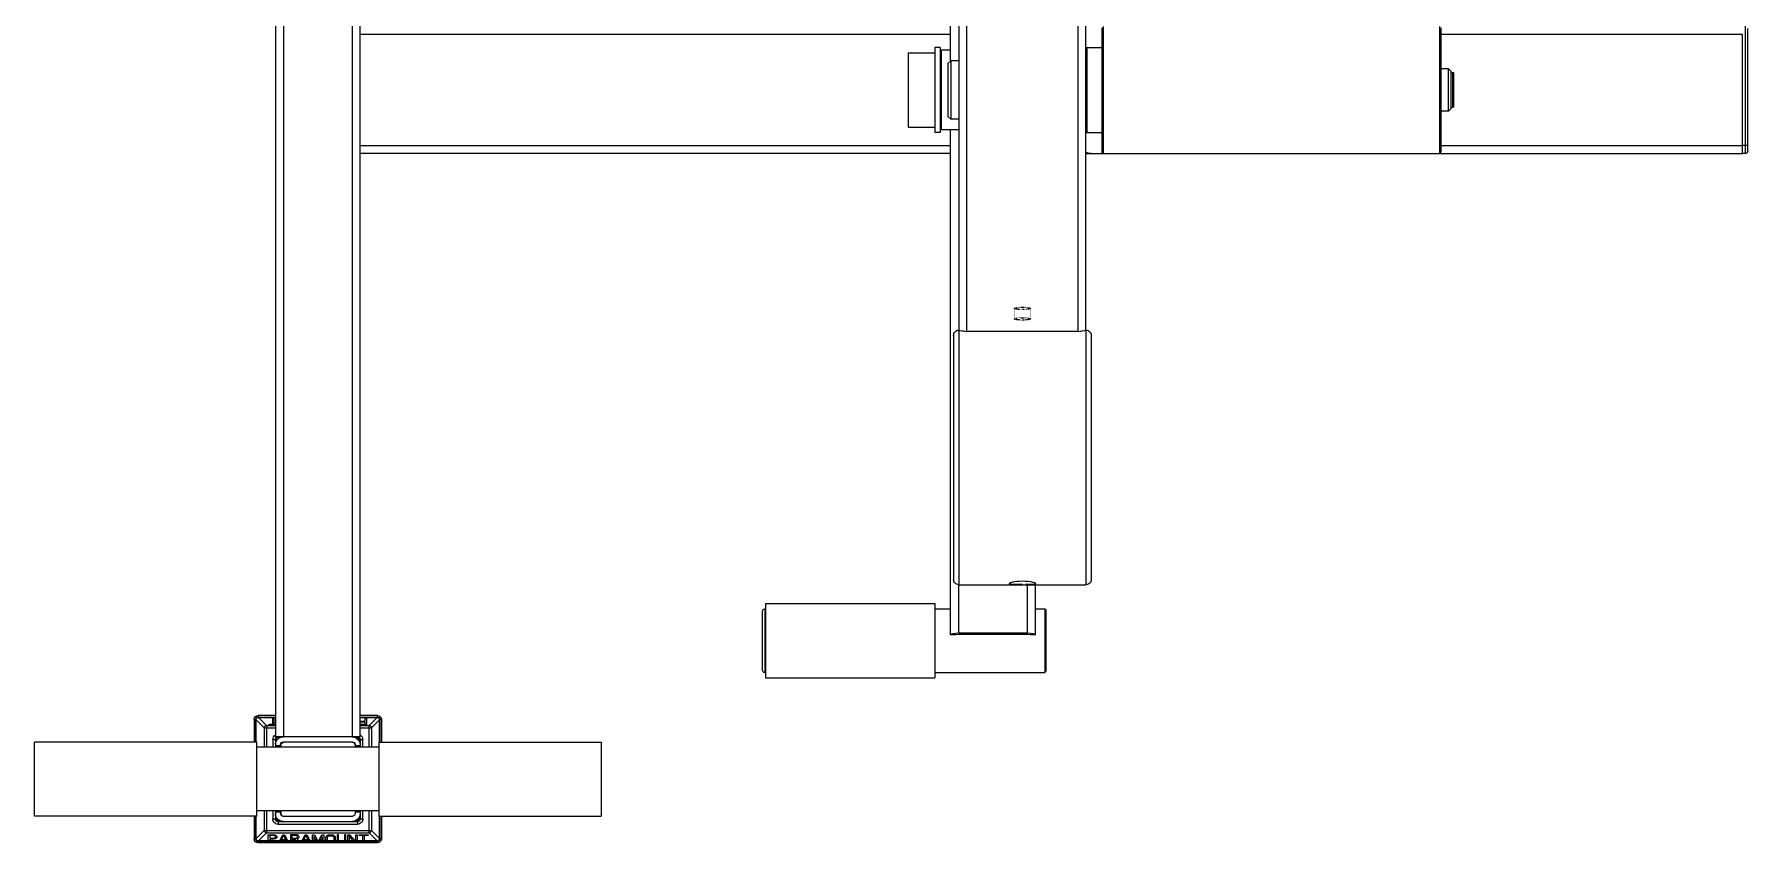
# Model space of a CAD drawing. Header units: millimetres. Extents: x 29224 to 62779, y 35576 to 54938.
# Drawn here: x 44672 to 45708, y 44749 to 45237 of the extents above; entities that cross this region are included whole.
import ezdxf

# ---------------------------------------------------------------- set-up
doc = ezdxf.new("R2010")
doc.units = ezdxf.units.MM
doc.linetypes.add('PEN_TYPE_1', pattern=[0])
doc.linetypes.add('PEN_TYPE_9', pattern=[0.1389, 0.0833, -0.0556])

# ---------------------------------------------------------------- blocks, each defined once
blk = doc.blocks.new('A$C3F1E5CCC')
at = {"color": 7, "linetype": 'PEN_TYPE_1'}
for points in [[(618.9, 1113.9), (618.9, 309.9)], [(623.6, 1118.7), (623.6, 309.1)], [(691, 1118.7), (691, 309.1)], [(695.7, 1113.9), (695.7, 309.9)], [(614, 472.7), (614, 754.7)], [(205.5, 556.2), (205.5, 64.1)], [(210.3, 556.2), (210.3, 64.1)], [(251.9, 556.2), (251.9, 64.1)], [(256.7, 64.1), (256.7, 556.2)], [(614, 488.7), (256.7, 488.7)], [(705.4, 492.7), (705.4, 417.4)], [(706.2, 493.5), (706.2, 416.6)], [(909.7, 493.5), (909.7, 416.6)], [(910.5, 492.7), (910.5, 417.4)], [(1093.1, 488.7), (910.5, 488.7)], [(1093.1, 419.7), (1093.1, 488.7)], [(1095, 416.7), (1095, 493.6)], [(1096.3, 418), (1096.3, 492.3)], [(588.4, 477.5), (588.4, 432.6)], [(588.4, 477.5), (604.4, 477.5)], [(604.4, 480.7), (604.4, 429.4)], [(607.6, 480.7), (604.4, 480.7)], [(607.6, 480.7), (607.6, 429.4)], [(608.4, 479.1), (607.6, 478.3)], [(608.4, 431), (608.4, 479.1)], [(614, 479.1), (608.4, 479.1)], [(696.1, 479.1), (695.7, 479.1)], [(696.1, 480.3), (696.5, 480.7)], [(696.1, 480.3), (696.1, 429.8)], [(696.5, 480.7), (696.5, 429.4)], [(696.5, 480.7), (705.4, 480.7)], [(614.1, 472.7), (612.4, 471)], [(612.4, 471), (612.4, 439)], [(614.1, 472.7), (614.1, 437.4)], [(618.9, 472.7), (614.1, 472.7)], [(696.1, 472.7), (695.7, 472.7)], [(915.3, 467.8), (910.5, 467.8)], [(916.9, 466.2), (915.3, 467.8)], [(915.3, 442.2), (915.3, 467.8)], [(916.9, 443.8), (916.9, 466.2)], [(917.7, 465.5), (917.4, 465.5), (917.1, 465.7), (916.9, 465.9), (916.9, 466.2)], [(918.5, 465.4), (917.7, 465.4)], [(917.7, 465.4), (917.7, 444.6)], [(918.5, 444.6), (918.5, 465.4)], [(614.1, 437.4), (612.4, 439)], [(618.9, 437.4), (614.1, 437.4)], [(696.1, 437.4), (695.7, 437.4)], [(915.3, 442.2), (910.5, 442.2)], [(916.9, 443.8), (915.3, 442.2)], [(916.9, 443.8), (916.9, 444.1), (917.1, 444.4), (917.4, 444.6), (917.7, 444.6)], [(918.5, 444.6), (917.7, 444.6)], [(588.4, 432.6), (604.4, 432.6)], [(607.6, 429.4), (604.4, 429.4)], [(608.4, 431), (607.6, 431.8)], [(618.9, 431), (608.4, 431)], [(614, 125.6), (614, 431)], [(696.1, 431), (695.7, 431)], [(696.1, 429.8), (696.5, 429.4)], [(696.5, 429.4), (705.4, 429.4)], [(614, 421.4), (256.7, 421.4)], [(614, 416.6), (256.7, 416.6)], [(699, 416.6), (697.3, 416.8), (695.7, 417.4)], [(695.7, 416.6), (1093.1, 416.6)], [(705.4, 417.4), (706.2, 416.6)], [(909.7, 416.6), (910.5, 417.4)], [(1093.1, 421.4), (910.5, 421.4)], [(1096.3, 421.5), (1093.1, 421.5)], [(1093.1, 416.7), (1093.1, 419.7)], [(1095, 416.7), (1093.1, 416.7)], [(1096.3, 418), (1096.2, 417.5), (1095.9, 417.1), (1095.5, 416.8), (1095, 416.7)], [(1095, 416.7), (1095, 416.7)], [(615.8, 306.6), (615.9, 307.3), (616, 307.9), (616.3, 308.4), (616.7, 308.9), (617.2, 309.3), (617.8, 309.6), (618.4, 309.8), (619, 309.8)], [(615.8, 306.6), (615.8, 159.2)], [(622.1, 309.2), (620.8, 309.3), (619.8, 309.5), (619.1, 309.7), (618.9, 309.9)], [(619, 309.8), (619, 156)], [(622.1, 309.2), (623.6, 309.1)], [(691, 309.1), (623.6, 309.1)], [(691, 309.1), (692.8, 309.2)], [(695.7, 309.9), (695.5, 309.7), (694.8, 309.5), (693.8, 309.3), (692.8, 309.2)], [(695.7, 309.8), (695.9, 309.8)], [(695.9, 309.8), (695.9, 156)], [(695.9, 309.8), (696.6, 309.8), (697.2, 309.6), (697.7, 309.3), (698.2, 308.9), (698.6, 308.4), (698.9, 307.9), (699, 307.3), (699.1, 306.6)], [(699.1, 306.6), (699.1, 159.2)], [(619, 156), (618.4, 156.1), (617.8, 156.3), (617.2, 156.6), (616.7, 156.9), (616.3, 157.4), (616, 158), (615.9, 158.6), (615.8, 159.2)], [(618.9, 126.6), (618.9, 156)], [(619, 156), (695.9, 156)], [(649.5, 156.8), (649.7, 157), (650.2, 157.3), (651.2, 157.6), (652.5, 157.9), (654, 158.1), (655.7, 158.2), (657.5, 158.3)], [(657.5, 156.1), (655.7, 156.1), (654, 156.1), (652.5, 156.1), (651.2, 156.2), (650.2, 156.3), (649.7, 156.5), (649.5, 156.8)], [(657.5, 158.3), (659.2, 158.2), (660.9, 158.1), (662.5, 157.9), (663.7, 157.6), (664.7, 157.3), (665.3, 157), (665.5, 156.8)], [(665.5, 156.8), (665.3, 156.5), (664.7, 156.3), (663.7, 156.2), (662.5, 156.1), (660.9, 156.1), (659.2, 156.1)], [(660.5, 126.6), (660.5, 156)], [(665.3, 125.6), (665.3, 156)], [(699.1, 159.2), (699, 158.6), (698.9, 158), (698.6, 157.4), (698.2, 156.9), (697.7, 156.6), (697.2, 156.3), (696.6, 156.1), (695.9, 156)], [(500.2, 140.1), (500.3, 140.6), (500.6, 141), (501, 141.3), (501.5, 141.4)], [(500.2, 104.3), (500.2, 140.1)], [(501.5, 141.4), (501.5, 102.9)], [(501.5, 141.4), (501.9, 141.4)], [(501.9, 144.6), (501.9, 99.7)], [(501.9, 144.6), (604.4, 144.6)], [(604.4, 144.6), (604.4, 99.7)], [(604.4, 141.4), (614, 141.4)], [(665.3, 141.4), (670.9, 141.4)], [(670.9, 141.4), (670.9, 102.9)], [(670.9, 141.4), (671.7, 140.6)], [(671.7, 140.6), (671.7, 103.7)], [(614, 125.8), (614, 125.8), (614.1, 125.9), (614.1, 125.9), (614.2, 126), (614.3, 126), (614.4, 126.1), (614.5, 126.1), (614.6, 126.2), (614.8, 126.2), (615, 126.3), (615.1, 126.3), (615.3, 126.3), (615.6, 126.4), (615.8, 126.4), (616, 126.4), (616.3, 126.5), (616.5, 126.5), (616.8, 126.5), (617.1, 126.5), (617.1, 126.5)], [(617.1, 125.6), (614, 125.6)], [(618.9, 126.6), (617.1, 126.5)], [(617.1, 125.8), (618.9, 126.1)], [(617.1, 125.6), (617.1, 125.8)], [(660.5, 126.6), (618.9, 126.6)], [(618.9, 126.1), (660.5, 126.1)], [(662.2, 126.5), (660.5, 126.6)], [(660.5, 126.1), (662.2, 125.8)], [(662.2, 126.5), (662.3, 126.5), (662.5, 126.5), (662.8, 126.5), (663.1, 126.5), (663.3, 126.4), (663.6, 126.4), (663.8, 126.4), (664, 126.3), (664.2, 126.3), (664.4, 126.3), (664.6, 126.2), (664.7, 126.2), (664.9, 126.1), (665, 126.1), (665.1, 126), (665.2, 126), (665.2, 125.9), (665.3, 125.9), (665.3, 125.8), (665.3, 125.8)], [(662.2, 125.8), (662.2, 125.6)], [(665.3, 125.6), (662.2, 125.6)], [(500.2, 104.2), (500.2, 104.2)], [(501.5, 102.9), (501, 103), (500.6, 103.3), (500.3, 103.7), (500.2, 104.2)], [(670.9, 102.9), (671.7, 103.7)], [(501.5, 102.9), (501.9, 102.9)], [(501.9, 99.7), (604.4, 99.7)], [(604.4, 102.9), (670.9, 102.9)], [(192.7, 74.6), (192.8, 75.5), (193.3, 76.2), (194.1, 76.7), (195, 76.9)], [(192.7, 74.6), (192.7, 60.9)], [(193.5, 74.6), (192.7, 74.6)], [(193.5, 74.6), (193.7, 75.1), (194, 75.6), (194.4, 75.9), (195, 76)], [(193.5, 74.6), (193.5, 60.9)], [(193.8, 74.3), (193.9, 74.8), (194.1, 75.2), (194.4, 75.5), (194.8, 75.7), (195.3, 75.7)], [(193.8, 60.9), (193.8, 74.3)], [(193.8, 74.3), (198.6, 69.5)], [(195, 76.9), (195, 76)], [(205.5, 76.9), (195, 76.9)], [(195, 76), (205.5, 76)], [(195.3, 75.7), (205.5, 75.7)], [(195.3, 75.7), (200.1, 70.9)], [(203.8, 71.6), (203.8, 75.3)], [(203.8, 75.3), (204.6, 75.3)], [(204.6, 75.3), (204.6, 71.6)], [(267.3, 76.9), (256.7, 76.9)], [(256.7, 76), (267.3, 76)], [(256.7, 75.7), (267, 75.7)], [(256.7, 73.4), (257.2, 73.5)], [(257.1, 72.9), (256.7, 72.9)], [(259.8, 72.9), (257.1, 72.9)], [(257.2, 73.5), (259.8, 73.5)], [(259.8, 73.5), (259.8, 75.3)], [(259.8, 75.3), (260.6, 75.3)], [(259.8, 71.6), (259.8, 72.9)], [(260.6, 75.3), (260.6, 71.2)], [(267, 75.7), (262.1, 70.9)], [(268.4, 74.3), (263.6, 69.5)], [(267, 75.7), (267.4, 75.7), (267.8, 75.5), (268.1, 75.2), (268.3, 74.8), (268.4, 74.3)], [(267.3, 76), (267.3, 76.9)], [(267.3, 76.9), (268.2, 76.7), (268.9, 76.2), (269.4, 75.5), (269.6, 74.6)], [(267.3, 76), (267.8, 75.9), (268.3, 75.6), (268.6, 75.1), (268.7, 74.6)], [(268.4, 60.9), (268.4, 74.3)], [(268.7, 74.6), (268.7, 60.9)], [(269.6, 74.6), (268.7, 74.6)], [(269.6, 74.6), (269.6, 60.9)], [(198.6, 69.5), (198.8, 69.9), (199, 70.3), (199.3, 70.6), (199.7, 70.8), (200.1, 70.9)], [(198.6, 69.5), (198.6, 57.7)], [(198.6, 69.5), (205.5, 69.5)], [(200.1, 70.9), (200.1, 57.7)], [(200.1, 70.9), (205.5, 70.9)], [(201.6, 71.2), (201.6, 71.6)], [(201.6, 71.6), (203.8, 71.6)], [(205.5, 71.2), (201.6, 71.2)], [(203.9, 62.5), (204, 63.3), (204.3, 64.1), (204.8, 64.7), (205.5, 65.2)], [(203.9, 62.5), (203.9, 57.7)], [(203.9, 62.5), (206, 62.5)], [(204.6, 71.6), (205.5, 71.6)], [(205.5, 65.2), (205.5, 65.2)], [(256.7, 64.1), (205.5, 64.1)], [(205.5, 59.3), (205.6, 60.2), (205.8, 61.1), (206.3, 62), (206.9, 62.7), (207.6, 63.3), (208.4, 63.7), (209.3, 64), (210.3, 64.1)], [(205.5, 62.5), (205.6, 63.1), (205.9, 63.6), (206.4, 64), (207.1, 64.1)], [(205.5, 62.5), (205.5, 57.7)], [(206, 62.5), (206.1, 62.9), (206.3, 63.3), (206.6, 63.5), (207.1, 63.6)], [(206, 62.5), (206, 61.4)], [(207.1, 63.6), (207.1, 64.1)], [(208.1, 63.6), (207.1, 63.6)], [(251.9, 64.1), (252.9, 64), (253.8, 63.7), (254.6, 63.3), (255.3, 62.7), (255.9, 62), (256.4, 61.1), (256.6, 60.2), (256.7, 59.3)], [(255.1, 63.6), (254.1, 63.6)], [(255, 62.9), (256.1, 61.8), (256.7, 60.5)], [(255.1, 63.6), (255.1, 64.1)], [(255.1, 63.6), (255.6, 63.5), (255.9, 63.3), (256.1, 62.9), (256.2, 62.5)], [(255.6, 64), (256, 63.8), (256.4, 63.5), (256.7, 63), (256.7, 62.5)], [(256.2, 61.5), (256.2, 62.5)], [(256.2, 62.5), (258.3, 62.5)], [(256.7, 71.7), (257.1, 71.6)], [(257.2, 71.2), (256.7, 71.3)], [(256.7, 70.9), (262.1, 70.9)], [(256.7, 69.5), (263.6, 69.5)], [(256.7, 65.2), (257.4, 64.7), (257.9, 64.1), (258.2, 63.3), (258.3, 62.5)], [(256.7, 62.5), (256.7, 57.7)], [(257.1, 71.6), (259.8, 71.6)], [(260.6, 71.2), (257.2, 71.2)], [(258.3, 57.7), (258.3, 62.5)], [(262.1, 57.7), (262.1, 70.9)], [(262.1, 70.9), (262.3, 70.9), (262.5, 70.8), (262.7, 70.7), (262.9, 70.6), (263.1, 70.4), (263.2, 70.3), (263.3, 70.1), (263.5, 69.9), (263.5, 69.7), (263.6, 69.5)], [(263.6, 69.5), (263.6, 57.7)], [(59.6, 16), (59.6, 60.9)], [(194.2, 60.9), (59.6, 60.9)], [(194.2, 16), (194.2, 60.9)], [(268, 57.7), (194.2, 57.7)], [(208.5, 58.5), (205.5, 58.5)], [(208.5, 59.3), (208.7, 59.9), (209.1, 60.5), (209.6, 60.9), (210.3, 61)], [(208.5, 59.3), (208.5, 57.7)], [(208.8, 59), (208.9, 59.7), (209.3, 60.2), (209.9, 60.6), (210.5, 60.8)], [(208.8, 59), (208.8, 57.7)], [(210.3, 61), (251.9, 61)], [(251.9, 60.8), (210.5, 60.8)], [(251.9, 61), (252.6, 60.9), (253.2, 60.5), (253.5, 59.9), (253.7, 59.3)], [(251.9, 60.8), (252.5, 60.6), (253.1, 60.3), (253.4, 59.9), (253.6, 59.3)], [(253.7, 59.3), (253.7, 57.7)], [(256.7, 58.5), (253.7, 58.5)], [(268, 60.9), (268, 16)], [(268, 60.9), (402.6, 60.9)], [(402.6, 60.9), (402.6, 16)], [(194.2, 16), (59.6, 16)], [(192.7, 16), (192.7, 2.3)], [(193.5, 16), (193.5, 2.3)], [(193.8, 2.6), (193.8, 16)], [(268, 19.2), (194.2, 19.2)], [(198.6, 19.2), (198.6, 7.4)], [(200.1, 19.2), (200.1, 6)], [(203.9, 19.2), (203.9, 14.4)], [(203.9, 14.4), (206, 14.4)], [(207.1, 11.2), (206.4, 11.3), (205.8, 11.5), (205.3, 11.8), (204.8, 12.2), (204.4, 12.6), (204.1, 13.2), (203.9, 13.8), (203.9, 14.4)], [(205.5, 19.2), (205.5, 14.4)], [(208.5, 18.4), (205.5, 18.4)], [(210.3, 12.8), (209.3, 12.9), (208.4, 13.2), (207.6, 13.6), (206.9, 14.2), (206.3, 14.9), (205.8, 15.8), (205.6, 16.7), (205.5, 17.6)], [(207.1, 12.8), (206.4, 12.9), (205.9, 13.3), (205.6, 13.8), (205.5, 14.4)], [(206, 15.5), (206, 14.4)], [(207.1, 13.3), (206.6, 13.4), (206.3, 13.6), (206.1, 14), (206, 14.4)], [(209.3, 12.8), (207.9, 13.4), (206.8, 14.3)], [(207.1, 13.3), (207.1, 11.2)], [(207.1, 13.3), (208.1, 13.3)], [(207.1, 12.8), (255.1, 12.8)], [(207.1, 11.2), (255.1, 11.2)], [(208.5, 19.2), (208.5, 17.6)], [(210.3, 15.9), (209.6, 16), (209.1, 16.4), (208.7, 16.9), (208.5, 17.6)], [(208.8, 19.2), (208.8, 17.6)], [(210.3, 15.9), (209.7, 16.1), (209.2, 16.5), (208.9, 17), (208.8, 17.6)], [(251.9, 15.9), (210.3, 15.9)], [(256.7, 17.6), (256.6, 16.7), (256.4, 15.8), (255.9, 14.9), (255.3, 14.2), (254.6, 13.6), (253.8, 13.2), (252.9, 12.9), (251.9, 12.8)], [(253.7, 17.6), (253.5, 16.9), (253.2, 16.4), (252.6, 16), (251.9, 15.9)], [(256.7, 16.4), (256.3, 15.2), (255.6, 14.2), (254.6, 13.4), (253.4, 12.9)], [(253.7, 19.2), (253.7, 17.6)], [(256.7, 18.4), (253.7, 18.4)], [(254.4, 13.3), (255.1, 13.3)], [(256.7, 14.4), (256.6, 13.8), (256.3, 13.3), (255.8, 12.9), (255.1, 12.8)], [(258.3, 14.4), (258.3, 13.8), (258.1, 13.2), (257.8, 12.6), (257.4, 12.2), (256.9, 11.8), (256.4, 11.5), (255.8, 11.3), (255.1, 11.2)], [(256.2, 14.4), (256.1, 14), (255.9, 13.6), (255.6, 13.4), (255.1, 13.3)], [(255.1, 13.3), (255.1, 11.2)], [(256.2, 14.4), (256.2, 15.2)], [(256.2, 14.4), (258.3, 14.4)], [(256.7, 19.2), (256.7, 14.4)], [(258.3, 14.4), (258.3, 19.2)], [(262.1, 6), (262.1, 19.2)], [(263.6, 19.2), (263.6, 7.4)], [(268, 16), (402.6, 16)], [(268.4, 2.6), (268.4, 16)], [(268.7, 16), (268.7, 2.3)], [(269.6, 16), (269.6, 2.3)], [(192.7, 2.3), (193.5, 2.3)], [(195, 0), (194.1, 0.2), (193.3, 0.7), (192.8, 1.4), (192.7, 2.3)], [(195, 0.9), (194.4, 1), (194, 1.3), (193.7, 1.8), (193.5, 2.3)], [(198.6, 7.4), (193.8, 2.6)], [(195.3, 1.2), (194.8, 1.2), (194.4, 1.4), (194.1, 1.7), (193.9, 2.1), (193.8, 2.6)], [(195, 0), (195, 0.9)], [(195, 0.9), (267.3, 0.9)], [(200.1, 6), (195.3, 1.2)], [(267, 1.2), (195.3, 1.2)], [(198.6, 7.4), (263.6, 7.4)], [(200.1, 6), (199.9, 6), (199.7, 6.1), (199.5, 6.2), (199.3, 6.3), (199.1, 6.5), (199, 6.7), (198.9, 6.8), (198.8, 7), (198.7, 7.2), (198.6, 7.4)], [(200.1, 6), (262.1, 6)], [(201.1, 0.1), (201.1, 4.8)], [(201.1, 4.8), (204.6, 4.8)], [(202, 4.3), (202, 2.8)], [(204.7, 4.3), (202, 4.3)], [(202, 2.8), (204.7, 2.8)], [(202, 2.2), (202, 0.1)], [(204.6, 2.2), (202, 2.2)], [(204.6, 4.8), (205.3, 4.7)], [(205.3, 2.3), (204.6, 2.2)], [(205.1, 4.2), (204.7, 4.3)], [(204.7, 2.8), (205.1, 2.9)], [(205.4, 4), (205.1, 4.2)], [(205.1, 2.9), (205.4, 3.1)], [(205.3, 4.7), (205.8, 4.4)], [(205.8, 2.6), (205.3, 2.3)], [(205.6, 3.7), (205.4, 4)], [(205.4, 3.1), (205.6, 3.4)], [(205.6, 3.4), (205.6, 3.7)], [(205.8, 4.4), (206.3, 4)], [(206.3, 3), (205.8, 2.6)], [(206.3, 4), (206.4, 3.7)], [(206.4, 3.3), (206.3, 3)], [(206.4, 3.7), (206.4, 3.3)], [(207.6, 0.1), (209.9, 4.8)], [(211.9, 1.3), (209, 1.3)], [(209.1, 1.7), (210.4, 4.4)], [(211.7, 1.7), (209.1, 1.7)], [(209.9, 4.8), (211, 4.8)], [(210.4, 4.4), (211.7, 1.7)], [(211, 4.8), (213.3, 0.1)], [(214.5, 4.8), (214.5, 0.1)], [(217.9, 4.8), (214.5, 4.8)], [(215.3, 4.3), (215.3, 2.8)], [(218.1, 4.3), (215.3, 4.3)], [(215.3, 2.8), (218.1, 2.8)], [(215.3, 0.1), (215.3, 2.2)], [(215.3, 2.2), (217.8, 2.2)], [(218.6, 4.7), (217.9, 4.8)], [(218.5, 4.2), (218.1, 4.3)], [(218.1, 2.8), (218.5, 2.9)], [(218.8, 4), (218.5, 4.2)], [(218.5, 2.9), (218.8, 3.1)], [(219.2, 4.4), (218.6, 4.7)], [(218.6, 2.4), (219.2, 2.6)], [(219.9, 0.1), (218.6, 2.4)], [(218.9, 3.7), (218.8, 4)], [(218.8, 3.1), (218.9, 3.4)], [(218.9, 3.4), (218.9, 3.7)], [(219.6, 4), (219.2, 4.4)], [(219.2, 2.6), (219.6, 3)], [(219.8, 3.7), (219.6, 4)], [(219.6, 3), (219.8, 3.3)], [(219.8, 3.3), (219.8, 3.7)], [(221.1, 0.1), (223.4, 4.8)], [(225.4, 1.3), (222.5, 1.3)], [(222.6, 1.7), (223.9, 4.4)], [(225.2, 1.7), (222.6, 1.7)], [(223.4, 4.8), (224.5, 4.8)], [(223.9, 4.4), (225.2, 1.7)], [(224.5, 4.8), (226.8, 0.1)], [(227.9, 0.1), (227.9, 4.8)], [(227.9, 4.8), (229.2, 4.8)], [(228.8, 3.8), (228.8, 0.1)], [(230.8, 0.1), (228.8, 3.8)], [(229.2, 4.8), (231.4, 0.6)], [(231.4, 0.6), (233.5, 4.8)], [(234, 3.8), (232, 0.1)], [(233.5, 4.8), (234.8, 4.8)], [(234, 0.1), (234, 3.8)], [(234.8, 4.8), (234.8, 0.1)], [(236, 3.2), (236.1, 3.7)], [(236, 1.7), (236, 3.2)], [(236.1, 1.3), (236, 1.7)], [(236.1, 3.7), (236.4, 4.1)], [(236.4, 4.1), (237, 4.5)], [(236.9, 3.2), (237, 3.6)], [(236.9, 1.7), (236.9, 3.2)], [(237, 1.3), (236.9, 1.7)], [(237, 4.5), (237.6, 4.7)], [(237, 3.6), (237.3, 3.9)], [(237.3, 1), (237, 1.3)], [(237.3, 3.9), (237.7, 4.1)], [(237.6, 4.7), (238.3, 4.8)], [(237.7, 4.1), (238.3, 4.2)], [(238.3, 4.8), (239.4, 4.8)], [(238.3, 4.2), (239.4, 4.2)], [(239.4, 4.8), (240.2, 4.7)], [(239.4, 4.2), (240, 4.1)], [(240, 4.1), (240.4, 3.9)], [(240.2, 4.7), (240.7, 4.5)], [(240.4, 3.9), (240.7, 3.6)], [(240.7, 1.3), (240.4, 1)], [(240.7, 4.5), (241.3, 4.1)], [(240.7, 3.6), (240.9, 3.2)], [(240.9, 1.7), (240.7, 1.3)], [(240.9, 3.2), (240.9, 1.7)], [(241.3, 4.1), (241.6, 3.7)], [(241.6, 3.7), (241.7, 3.2)], [(241.7, 1.7), (241.6, 1.3)], [(241.7, 3.2), (241.7, 1.7)], [(242.9, 4.8), (242.9, 1.7)], [(243.7, 4.8), (242.9, 4.8)], [(242.9, 1.7), (243, 1.3)], [(243.7, 1.7), (243.7, 4.8)], [(243.9, 1.3), (243.7, 1.7)], [(244.2, 1), (243.9, 1.3)], [(247, 1.3), (246.8, 1)], [(247.2, 1.7), (247, 1.3)], [(247.2, 4.8), (247.2, 1.7)], [(248, 4.8), (247.2, 4.8)], [(247.9, 1.3), (248, 1.7)], [(248, 1.7), (248, 4.8)], [(249.2, 0.1), (249.2, 4.8)], [(249.2, 4.8), (250.5, 4.8)], [(250.1, 4.2), (250.1, 0.1)], [(253.6, 0.1), (250.1, 4.2)], [(250.5, 4.8), (254.1, 0.8)], [(254.1, 0.8), (254.1, 4.8)], [(254.1, 4.8), (254.9, 4.8)], [(254.9, 4.8), (254.9, 0.1)], [(256.1, 4.3), (256.1, 4.8)], [(256.1, 4.8), (261.5, 4.8)], [(258.4, 4.3), (256.1, 4.3)], [(258.4, 0.1), (258.4, 4.3)], [(259.2, 4.3), (259.2, 0.1)], [(261.5, 4.3), (259.2, 4.3)], [(261.5, 4.8), (261.5, 4.3)], [(263.6, 7.4), (263.5, 7), (263.2, 6.7), (262.9, 6.3), (262.5, 6.1), (262.1, 6)], [(262.1, 6), (267, 1.2)], [(263.6, 7.4), (268.4, 2.6)], [(268.4, 2.6), (268.3, 2.1), (268.1, 1.7), (267.8, 1.4), (267.4, 1.2), (267, 1.2)], [(269.6, 2.3), (269.4, 1.4), (268.9, 0.7), (268.2, 0.2), (267.3, 0)], [(268.7, 2.3), (268.6, 1.8), (268.3, 1.3), (267.8, 1), (267.3, 0.9)], [(267.3, 0), (267.3, 0.9)], [(269.6, 2.3), (268.7, 2.3)], [(267.3, 0), (195, 0)]]:
    blk.add_lwpolyline(points, dxfattribs=at)
at = {"color": 7, "linetype": 'PEN_TYPE_9'}
for points in [[(657.5, 322.4), (656.5, 322.4), (655.6, 322.4), (654.8, 322.5), (654, 322.6), (653.5, 322.7), (653, 322.8), (652.7, 322.9), (652.6, 323), (652.7, 323.2), (653, 323.3), (653.5, 323.4), (654, 323.5), (654.8, 323.6), (655.6, 323.7), (656.5, 323.7), (657.5, 323.7)], [(652.6, 316.7), (652.6, 323)], [(657.5, 323.7), (658.4, 323.7), (659.3, 323.7), (660.1, 323.6), (660.8, 323.5), (661.5, 323.4), (661.9, 323.3), (662.2, 323.2), (662.3, 323), (662.2, 322.9), (661.9, 322.8), (661.5, 322.7), (660.8, 322.6), (660.1, 322.5), (659.3, 322.4), (658.4, 322.4), (657.5, 322.4)], [(662.3, 316.7), (662.3, 323)], [(657.5, 316), (656.5, 316), (655.6, 316.1), (654.8, 316.1), (654, 316.2), (653.5, 316.3), (653, 316.4), (652.7, 316.6), (652.6, 316.7), (652.7, 316.8), (653, 316.9), (653.5, 317.1), (654, 317.2), (654.8, 317.3), (655.6, 317.3), (656.5, 317.3), (657.5, 317.4)], [(657.5, 317.4), (658.4, 317.3), (659.3, 317.3), (660.1, 317.3), (660.8, 317.2), (661.5, 317.1), (661.9, 316.9), (662.2, 316.8), (662.3, 316.7), (662.2, 316.6), (661.9, 316.4), (661.5, 316.3), (660.8, 316.2), (660.1, 316.1), (659.3, 316.1), (658.4, 316), (657.5, 316)]]:
    blk.add_lwpolyline(points, dxfattribs=at)

msp = doc.modelspace()

# ---------------------------------------------------------------- block references
msp.add_blockref('A$C3F1E5CCC', (44612, 44748.5))

doc.saveas('drawing.dxf')
